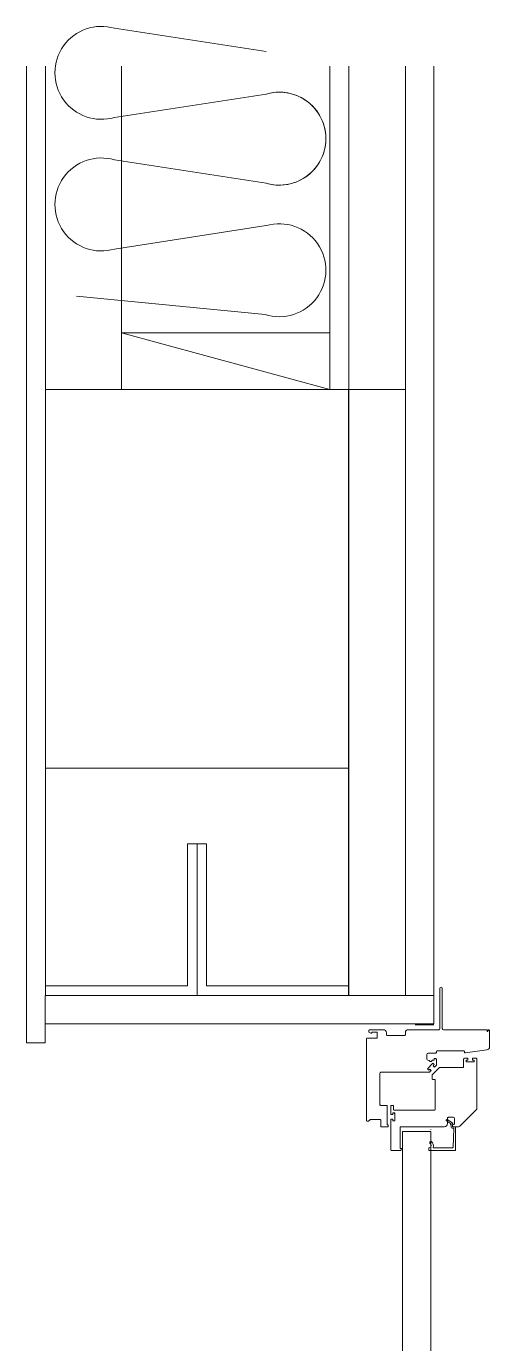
# Model space of a CAD drawing. Header units: inches. Extents: x -3905 to 10892, y 1064 to 9590.
# Drawn here: x 1832.38 to 1844.61, y 4193.08 to 4227.86 of the extents above; entities that cross this region are included whole.
import ezdxf

# ---------------------------------------------------------------- set-up
doc = ezdxf.new("R2010")
doc.units = ezdxf.units.IN
doc.header["$MEASUREMENT"] = 0
doc.layers.add('SECTIONS', color=70, linetype='Continuous', lineweight=0)

# ---------------------------------------------------------------- blocks, each defined once
blk = doc.blocks.new('*U408')
at = {"color": 0, "linetype": 'ByBlock', "lineweight": 0}
for p, q in [((0, 34.473), (-0.5, 34.473)), ((0.536, 32.129), (0.536, 31.962)), ((0.55, 32.139), (0.546, 32.139)), ((-0.421, 31.708), (-0.421, 31.718)), ((0.391, 31.208), (0.391, 31.708)), ((0.391, 31.208), (0.381, 31.208))]:
    blk.add_line(p, q, dxfattribs=at)
for points in [[(-0.561, 33.403), (-0.515, 33.358), (-0.48, 33.393), (-0.51, 33.423), (-0.474, 33.458), (-0.326, 33.31), (-0.361, 33.275), (-0.391, 33.305), (-0.426, 33.269), (-0.381, 33.224, 0.198912), (-0.371, 33.22), (0.9, 33.22, -0.414214), (0.93, 33.19), (0.93, 32.376, -0.414214), (0.9, 32.346), (0.75, 32.346, 0.414214), (0.735, 32.331), (0.735, 31.848, -0.414214), (0.72, 31.833, 0.414214), (0.705, 31.818), (0.705, 31.798, 0.414214), (0.72, 31.783), (0.89, 31.783, 0.414214), (0.905, 31.798), (0.905, 31.956, -0.414214), (0.92, 31.971), (1.179, 31.971, -0.198912), (1.189, 31.966), (1.221, 31.935, 0.198912), (1.231, 31.931), (1.265, 31.931, 0.414214), (1.28, 31.946), (1.28, 34.106, 0.414214), (1.265, 34.121), (1.015, 34.121, -0.414214), (1, 34.136), (1, 34.266, -0.414214), (1.015, 34.281), (1.123, 34.281, -0.414214), (1.138, 34.266), (1.138, 34.251), (1.163, 34.251), (1.215, 34.281), (1.215, 34.331, 0.414214), (1.2, 34.346), (0.935, 34.346), (0.835, 34.346, 0.414214), (0.755, 34.266), (0.755, 34.211, -0.414214), (0.74, 34.196), (0.27, 34.196, -0.414214), (0.255, 34.211), (0.255, 34.266, 0.414214), (0.175, 34.346), (-0.625, 34.346, -0.414214), (-0.655, 34.376), (-0.655, 35.438, 1), (-0.72, 35.438), (-0.72, 34.376, -0.414214), (-0.75, 34.346), (-1.89, 34.346, 0.414214), (-1.905, 34.331), (-1.905, 34.301), (-1.91, 34.301), (-1.931, 34.321, -0.198912), (-1.935, 34.332), (-1.935, 34.341, 0.414214), (-1.94, 34.346, 0.414214), (-1.97, 34.316), (-1.97, 34.139, 0.182676), (-1.966, 34.129, -0.377964), (-1.966, 34.122, 0.182676), (-1.97, 34.113), (-1.97, 33.896, 0.373885), (-1.897, 33.811), (-1.337, 33.733), (-1.32, 33.733, 0.414214), (-1.305, 33.748), (-1.305, 33.768, -0.414214), (-1.29, 33.783), (-0.58, 33.783, -0.414214), (-0.565, 33.768), (-0.565, 33.753, 0.414214), (-0.535, 33.723), (-0.345, 33.723, -0.414214), (-0.315, 33.693), (-0.315, 33.568, -0.392997), (-0.343, 33.538, 0.192979), (-0.403, 33.508, -0.428971), (-0.425, 33.508), (-0.45, 33.533, 0.198912), (-0.461, 33.538), (-0.49, 33.538, -0.414214), (-0.505, 33.553), (-0.505, 33.573, 0.414214), (-0.52, 33.588), (-0.535, 33.588, 0.414214), (-0.565, 33.558), (-0.565, 33.414)], [(0.381, 31.208, 0.414214), (0.366, 31.193), (0.366, 31.173, 0.414214), (0.381, 31.158), (0.621, 31.158, 0.414214), (0.636, 31.173), (0.636, 31.983), (0.586, 31.983), (0.586, 31.941), (0.536, 31.941), (0.536, 32.151), (0.586, 32.151), (0.586, 32.108), (0.636, 32.108), (0.636, 32.331, 0.414214), (0.621, 32.346), (0.581, 32.346, 0.414214), (0.566, 32.331), (0.566, 32.236, -0.414214), (0.551, 32.221), (-0.515, 32.221, -0.414214), (-0.53, 32.236), (-0.53, 33.018, -0.414214), (-0.515, 33.033), (-0.469, 33.033, 0.414214), (-0.454, 33.048), (-0.454, 33.149, 0.198912), (-0.458, 33.159), (-0.64, 33.34, 0.198912), (-0.65, 33.345), (-1.269, 33.345, -0.414214), (-1.284, 33.36), (-1.284, 33.565, 0.414214), (-1.314, 33.595), (-1.396, 33.595), (-1.396, 33.545), (-1.354, 33.545), (-1.354, 33.495), (-1.564, 33.495), (-1.564, 33.545), (-1.521, 33.545), (-1.521, 33.595), (-1.604, 33.595, 0.414214), (-1.634, 33.565), (-1.634, 32.273, 0.198912), (-1.616, 32.23), (-1.187, 31.8, 0.198912), (-1.144, 31.783), (-1.019, 31.783, 1), (-1.019, 31.843), (-1.024, 31.843, -0.414214), (-1.039, 31.858), (-1.039, 32.003, -0.414214), (-1.009, 32.033), (-0.884, 32.033, -0.414214), (-0.854, 32.003), (-0.854, 31.868, 0.414214), (-0.769, 31.783), (0.376, 31.783, -0.414214), (0.391, 31.768), (0.391, 31.208), (0.329, 31.208)]]:
    blk.add_lwpolyline(points, format="xyb", dxfattribs=at)
blk.add_lwpolyline([(-0.851, 31.972), (-0.996, 31.874), (-0.983, 31.857), (-0.992, 31.783), (-1.073, 31.783), (-1.073, 31.168, 0.414214), (-1.063, 31.158), (-0.373, 31.158, 0.414214), (-0.363, 31.168), (-0.363, 31.218, 0.374242), (-0.372, 31.228, -0.671897), (-0.4, 31.341, 1), (-0.436, 31.389, 0.348524), (-0.476, 31.242, -0.539247), (-0.485, 31.228), (-0.989, 31.228, -0.400077), (-1.004, 31.242), (-1.027, 31.727, -0.428493), (-1.012, 31.743), (-0.984, 31.743, 0.378866), (-0.954, 31.769), (-0.943, 31.855, -0.217121), (-0.937, 31.866), (-0.828, 31.939, 1)], format="xyb", close=True, dxfattribs=at)
at = {"linetype": 'Continuous', "lineweight": 5}
blk.add_lwpolyline([(-0.414, 31.654), (0.329, 31.654), (0.329, 2.77), (-0.414, 2.77)], close=True, dxfattribs=at)
at = {"color": 0, "linetype": 'ByBlock', "lineweight": 0}
for centre, radius, start, end in [((-0.55, 33.414), 0.015, 180, 225), ((0.546, 32.129), 0.01, 90, 180)]:
    blk.add_arc(centre, radius, start, end, dxfattribs=at)

msp = doc.modelspace()

# ---------------------------------------------------------------- linework, layer by layer
at = {"layer": 'SECTIONS', "linetype": 'Continuous', "lineweight": 5}
for p, q in [((1838.7083, 4227.19248), (1834.7054, 4227.80998)), ((1832.37752, 4226.81273), (1832.37752, 4201.02122)), ((1832.88143, 4202.52122), (1832.87972, 4226.81273)), ((1838.7083, 4226.07237), (1834.7054, 4225.45488)), ((1838.7083, 4223.71727), (1834.7054, 4224.33477)), ((1838.7083, 4222.59716), (1834.7054, 4221.97966)), ((1838.67652, 4220.25189), (1833.69754, 4220.73761)), ((1832.87752, 4201.52122), (1832.87752, 4201.02122))]:
    msp.add_line(p, q, dxfattribs=at)
at = {"layer": 'SECTIONS', "lineweight": 0}
for p, q in [((1834.88533, 4219.77122), (1834.88533, 4226.81273)), ((1840.38533, 4219.77122), (1840.38533, 4226.81273)), ((1840.88533, 4218.27122), (1840.88533, 4226.81273)), ((1843.13533, 4202.27122), (1843.13533, 4226.81273)), ((1834.88533, 4219.77122), (1840.38533, 4218.27122)), ((1832.87752, 4208.27122), (1840.88533, 4208.27122)), ((1832.87752, 4202.27122), (1840.88533, 4202.27122)), ((1840.88533, 4202.27122), (1842.88533, 4202.27122))]:
    msp.add_line(p, q, dxfattribs=at)
at = {"layer": 'SECTIONS', "lineweight": 5}
for p, q in [((1840.87752, 4218.27122), (1832.87752, 4218.27122)), ((1840.88533, 4218.27122), (1840.88533, 4202.27122))]:
    msp.add_line(p, q, dxfattribs=at)
at = {"layer": 'SECTIONS', "linetype": 'Continuous', "lineweight": 15}
msp.add_line((1832.87752, 4201.02122), (1832.37752, 4201.02122), dxfattribs=at)
at = {"layer": 'SECTIONS', "lineweight": 0}
for points in [[(1842.38533, 4226.81273), (1842.38533, 4218.27122), (1840.88533, 4218.27122), (1840.88533, 4226.81273)], [(1842.38143, 4202.27122), (1842.38143, 4218.27122), (1840.88143, 4218.27122), (1840.88143, 4202.27122)]]:
    msp.add_lwpolyline(points, dxfattribs=at)
for points in [[(1834.88533, 4218.27122), (1840.38533, 4218.27122), (1840.38533, 4219.77122), (1834.88533, 4219.77122)], [(1832.88143, 4202.52122), (1836.63143, 4202.52122), (1836.63143, 4206.27122), (1836.88143, 4206.27122), (1836.88143, 4202.27122), (1832.88143, 4202.27122)], [(1840.88143, 4202.52122), (1837.13143, 4202.52122), (1837.13143, 4206.27122), (1836.88143, 4206.27122), (1836.88143, 4202.27122), (1840.88143, 4202.27122)]]:
    msp.add_lwpolyline(points, close=True, dxfattribs=at)
at = {"layer": 'SECTIONS', "linetype": 'Continuous', "lineweight": 5}
msp.add_lwpolyline([(1832.87752, 4201.52122), (1843.13533, 4201.52122), (1843.13533, 4202.27122), (1832.87752, 4202.27122)], close=True, dxfattribs=at)
for centre, start, end in [((1834.35841, 4226.63243), 73.581503, 286.418497), ((1839.05529, 4224.89482), 253.581503, 107.971383), ((1839.05529, 4224.89482), 252.028617, 106.418497), ((1834.35841, 4223.15721), 73.581503, 286.418497), ((1839.05529, 4221.41961), 252.028617, 106.418497)]:
    msp.add_arc(centre, 1.22761, start, end, dxfattribs=at)

# ---------------------------------------------------------------- block references
at = {"layer": 'SECTIONS', "lineweight": 0, "xscale": -1}
msp.add_blockref('*U408', (1842.63533, 4167.02122), dxfattribs=at)

doc.saveas('drawing.dxf')
